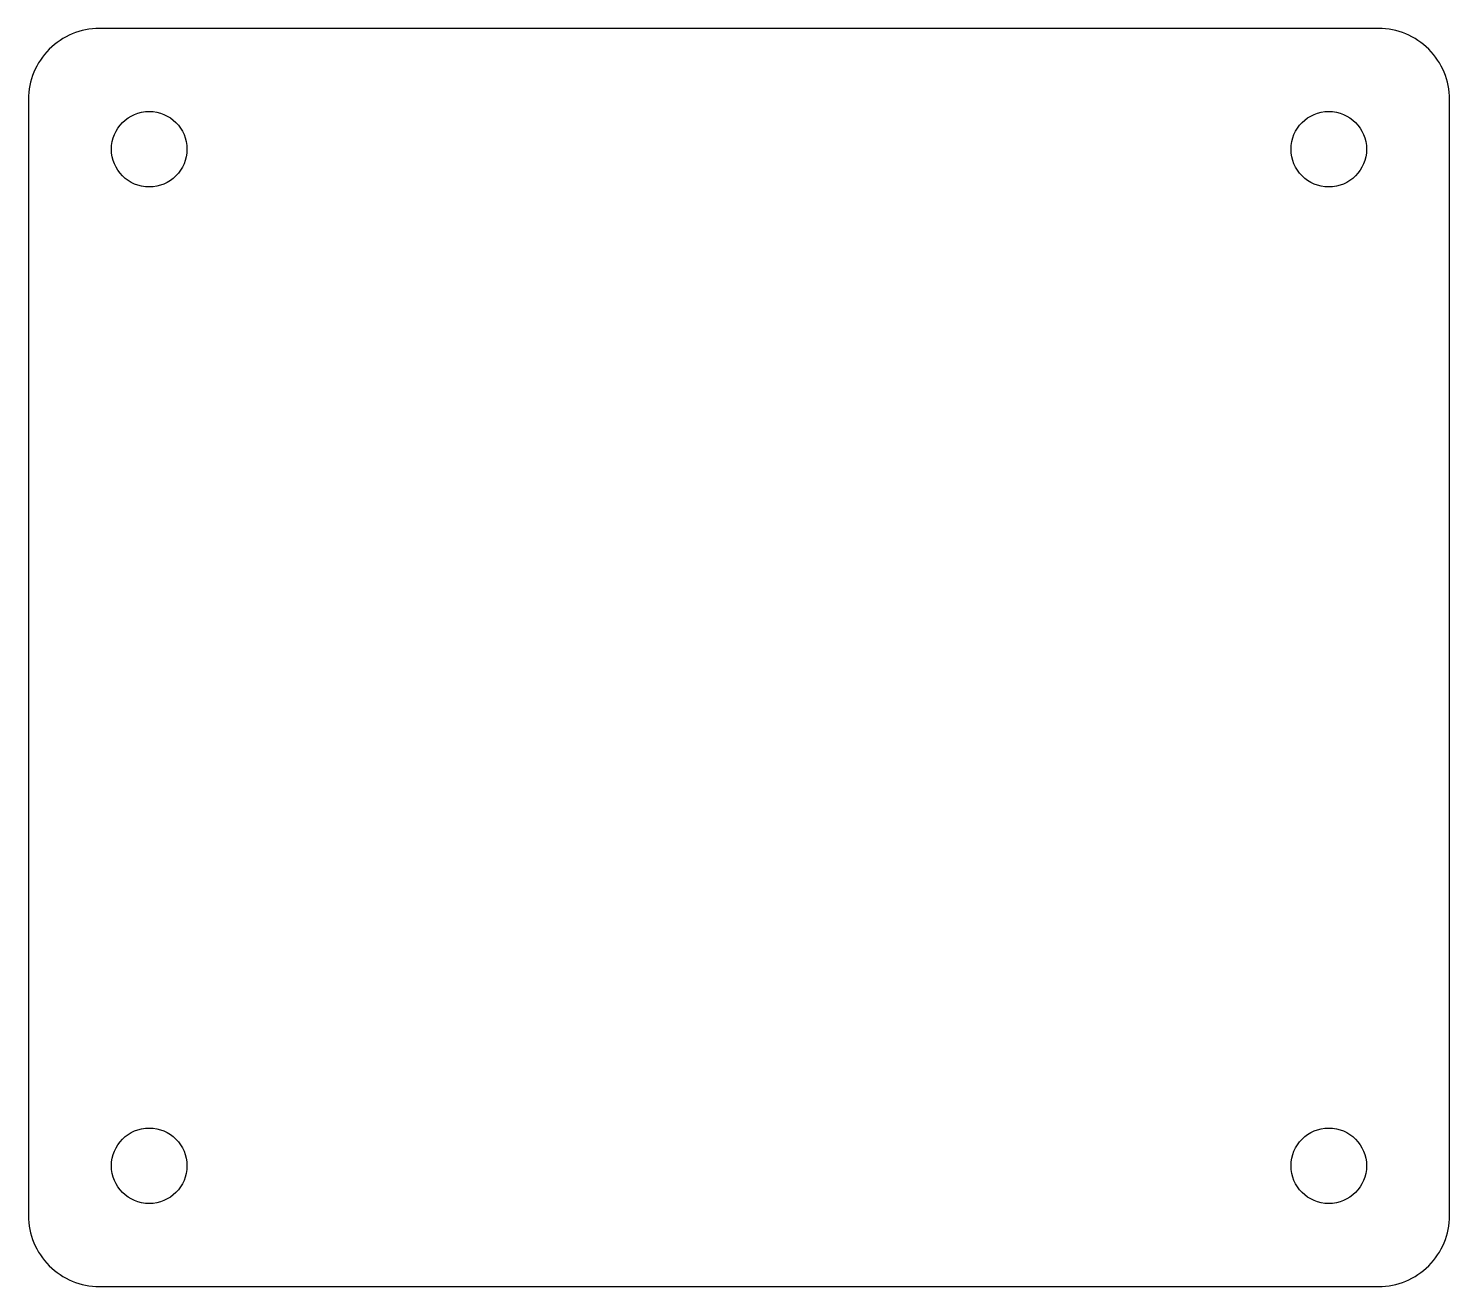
# Model space of a CAD drawing. Header units: millimetres. Extents: x -48.3 to 2.5, y 0 to 45.
import ezdxf

# ---------------------------------------------------------------- set-up
doc = ezdxf.new("R2010")
doc.units = ezdxf.units.MM
doc.layers.get('0').update_dxf_attribs({"linetype": 'CONTINUOUS'})

msp = doc.modelspace()

# ---------------------------------------------------------------- linework, layer by layer
msp.add_lwpolyline([(-45.72, 44.9761, 0.4142136), (-48.26, 42.4361), (-48.26, 2.54, 0.4142136), (-45.72, 0), (0, 0, 0.4142136), (2.54, 2.54), (2.54, 42.4361, 0.4142136), (0, 44.9761)], format="xyb", close=True)
for centre in [(-43.942, 40.6581), (-1.778, 40.6581), (-43.942, 4.318), (-1.778, 4.318)]:
    msp.add_circle(centre, 1.35)

doc.saveas('drawing.dxf')
